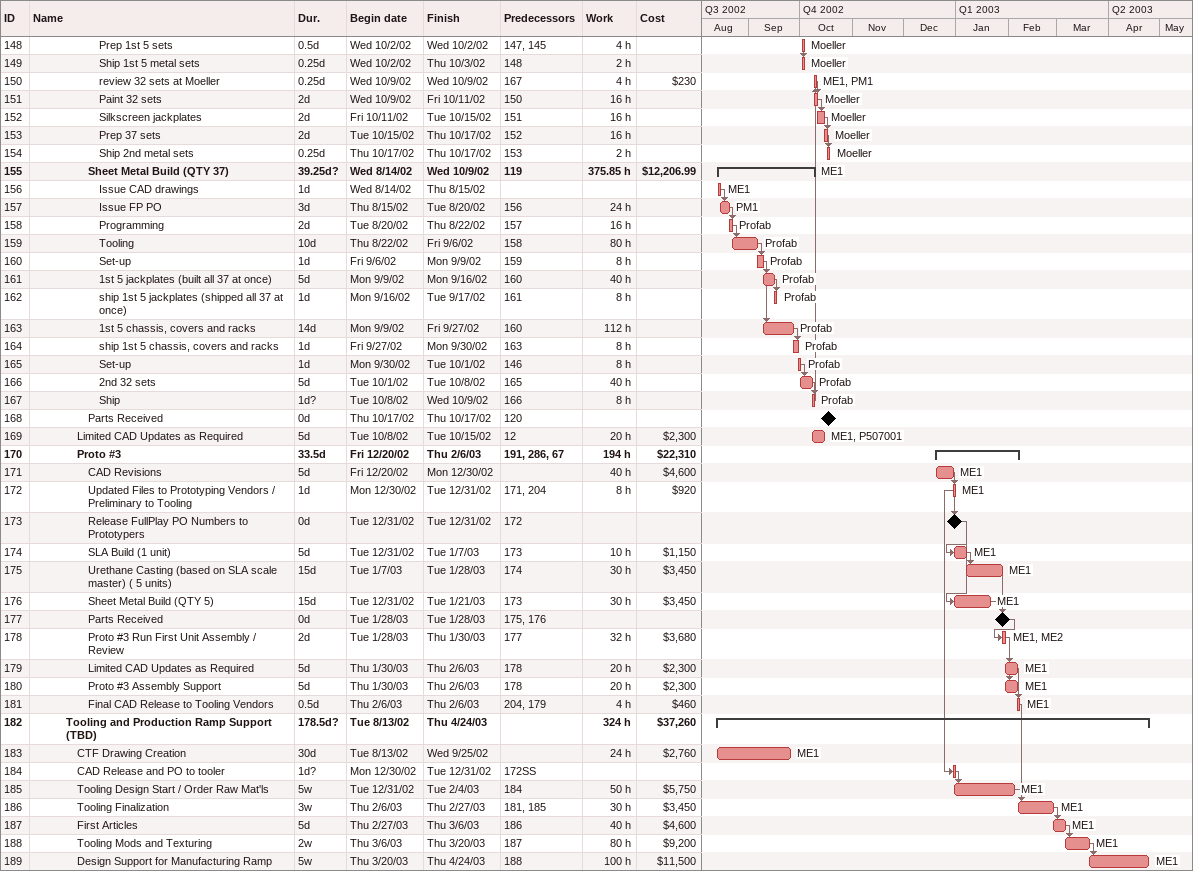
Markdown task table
| ID | Level | Task | Duration | Start | Finish | Predecessors | Resources | Work (h) | Cost ($) |
|---|---|---|---|---|---|---|---|---|---|
| 148 | 7 | Prep 1st 5 sets | 0.5d | 2002-10-02 | 2002-10-02 | 147, 145 | Moeller | 4 |  |
| 149 | 7 | Ship 1st 5 metal sets | 0.25d | 2002-10-02 | 2002-10-03 | 148 | Moeller | 2 |  |
| 150 | 7 | review 32 sets at Moeller | 0.25d | 2002-10-09 | 2002-10-09 | 167 | ME1, PM1 | 4 | 230 |
| 151 | 7 | Paint 32 sets | 2d | 2002-10-09 | 2002-10-11 | 150 | Moeller | 16 |  |
| 152 | 7 | Silkscreen jackplates | 2d | 2002-10-11 | 2002-10-15 | 151 | Moeller | 16 |  |
| 153 | 7 | Prep 37 sets | 2d | 2002-10-15 | 2002-10-17 | 152 | Moeller | 16 |  |
| 154 | 7 | Ship 2nd metal sets | 0.25d | 2002-10-17 | 2002-10-17 | 153 | Moeller | 2 |  |
| 155 | 6 | **Sheet Metal Build (QTY 37)** | 39.25d? | 2002-08-14 | 2002-10-09 | 119 | ME1 | 375.85 | 12206.99 |
| 156 | 7 | Issue CAD drawings | 1d | 2002-08-14 | 2002-08-15 |  | ME1 |  |  |
| 157 | 7 | Issue FP PO | 3d | 2002-08-15 | 2002-08-20 | 156 | PM1 | 24 |  |
| 158 | 7 | Programming | 2d | 2002-08-20 | 2002-08-22 | 157 | Profab | 16 |  |
| 159 | 7 | Tooling | 10d | 2002-08-22 | 2002-09-06 | 158 | Profab | 80 |  |
| 160 | 7 | Set-up | 1d | 2002-09-06 | 2002-09-09 | 159 | Profab | 8 |  |
| 161 | 7 | 1st 5 jackplates (built all 37 at once) | 5d | 2002-09-09 | 2002-09-16 | 160 | Profab | 40 |  |
| 162 | 7 | ship 1st 5 jackplates (shipped all 37 at once) | 1d | 2002-09-16 | 2002-09-17 | 161 | Profab | 8 |  |
| 163 | 7 | 1st 5 chassis, covers and racks | 14d | 2002-09-09 | 2002-09-27 | 160 | Profab | 112 |  |
| 164 | 7 | ship 1st 5 chassis, covers and racks | 1d | 2002-09-27 | 2002-09-30 | 163 | Profab | 8 |  |
| 165 | 7 | Set-up | 1d | 2002-09-30 | 2002-10-01 | 146 | Profab | 8 |  |
| 166 | 7 | 2nd 32 sets | 5d | 2002-10-01 | 2002-10-08 | 165 | Profab | 40 |  |
| 167 | 7 | Ship | 1d? | 2002-10-08 | 2002-10-09 | 166 | Profab | 8 |  |
| 168 | 6 | Parts Received | 0d | 2002-10-17 | 2002-10-17 | 120 |  |  |  |
| 169 | 5 | Limited CAD Updates as Required | 5d | 2002-10-08 | 2002-10-15 | 12 | ME1, P507001 | 20 | 2300 |
| 170 | 5 | **Proto #3** | 33.5d | 2002-12-20 | 2003-02-06 | 191, 286, 67 |  | 194 | 22310 |
| 171 | 6 | CAD Revisions | 5d | 2002-12-20 | 2002-12-30 |  | ME1 | 40 | 4600 |
| 172 | 6 | Updated Files to Prototyping Vendors / Preliminary to Tooling | 1d | 2002-12-30 | 2002-12-31 | 171, 204 | ME1 | 8 | 920 |
| 173 | 6 | Release FullPlay PO Numbers to Prototypers | 0d | 2002-12-31 | 2002-12-31 | 172 |  |  |  |
| 174 | 6 | SLA Build (1 unit) | 5d | 2002-12-31 | 2003-01-07 | 173 | ME1 | 10 | 1150 |
| 175 | 6 | Urethane Casting (based on SLA scale master) ( 5 units) | 15d | 2003-01-07 | 2003-01-28 | 174 | ME1 | 30 | 3450 |
| 176 | 6 | Sheet Metal Build (QTY 5) | 15d | 2002-12-31 | 2003-01-21 | 173 | ME1 | 30 | 3450 |
| 177 | 6 | Parts Received | 0d | 2003-01-28 | 2003-01-28 | 175, 176 |  |  |  |
| 178 | 6 | Proto #3 Run First Unit Assembly / Review | 2d | 2003-01-28 | 2003-01-30 | 177 | ME1, ME2 | 32 | 3680 |
| 179 | 6 | Limited CAD Updates as Required | 5d | 2003-01-30 | 2003-02-06 | 178 | ME1 | 20 | 2300 |
| 180 | 6 | Proto #3 Assembly Support | 5d | 2003-01-30 | 2003-02-06 | 178 | ME1 | 20 | 2300 |
| 181 | 6 | Final CAD Release to Tooling Vendors | 0.5d | 2003-02-06 | 2003-02-06 | 204, 179 | ME1 | 4 | 460 |
| 182 | 4 | **Tooling and Production Ramp Support (TBD)** | 178.5d? | 2002-08-13 | 2003-04-24 |  |  | 324 | 37260 |
| 183 | 5 | CTF Drawing Creation | 30d | 2002-08-13 | 2002-09-25 |  | ME1 | 24 | 2760 |
| 184 | 5 | CAD Release and PO to tooler | 1d? | 2002-12-30 | 2002-12-31 | 172SS |  |  |  |
| 185 | 5 | Tooling Design Start / Order Raw Mat'ls | 5w | 2002-12-31 | 2003-02-04 | 184 | ME1 | 50 | 5750 |
| 186 | 5 | Tooling Finalization | 3w | 2003-02-06 | 2003-02-27 | 181, 185 | ME1 | 30 | 3450 |
| 187 | 5 | First Articles | 5d | 2003-02-27 | 2003-03-06 | 186 | ME1 | 40 | 4600 |
| 188 | 5 | Tooling Mods and Texturing | 2w | 2003-03-06 | 2003-03-20 | 187 | ME1 | 80 | 9200 |
| 189 | 5 | Design Support for Manufacturing Ramp | 5w | 2003-03-20 | 2003-04-24 | 188 | ME1 | 100 | 11500 |
